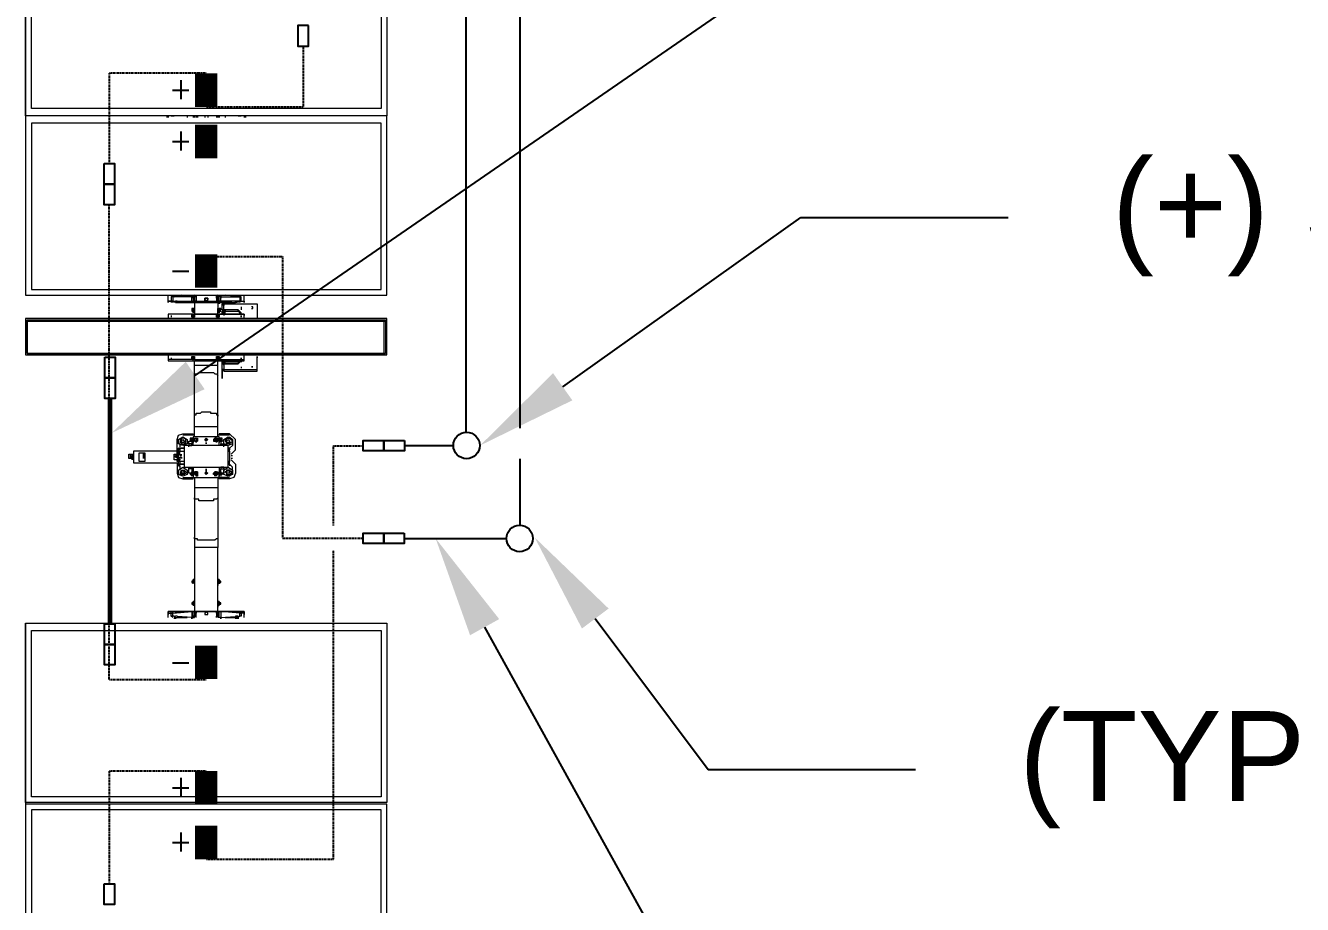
# Model space of a CAD drawing. Header units: feet. Extents: x -13743 to 68376, y -48 to 67763.
# Drawn here: x 8228 to 8511.8, y 64473.3 to 64668.5 of the extents above; entities that cross this region are included whole.
import ezdxf
from ezdxf import colors
from ezdxf.entities.mleader import LeaderData, LeaderLine
from ezdxf.lldxf.tags import DXFTag
from ezdxf.math import Vec2, Vec3

# ---------------------------------------------------------------- set-up
doc = ezdxf.new("R2010")
doc.units = ezdxf.units.FT
doc.header["$MEASUREMENT"] = 0
doc.linetypes.add('HIDDEN', pattern=[0.375, 0.25, -0.125])
for name, color, linetype in [('E-DC HARNESS-NEG', 170, 'DC HARNESS CABLE'), ('E-DC HARNESS-POS', 10, 'DC HARNESS CABLE'), ('E-HARN-COMP', 8, 'Continuous'), ('E-TRNK-CABL-NEG', 6, 'HIDDEN'), ('E-TRUNK-CABLE-POS', 6, 'HIDDEN'), ('G-ANNO-TEXT', 1, 'Continuous'), ('Polarity-Text', 7, 'Continuous')]:
    doc.layers.add(name, color=color, linetype=linetype)
doc.styles.add('NEI-A', font='arial.ttf')
doc.styles.get("Standard").update_dxf_attribs({"font": 'arial.ttf'})
tags = doc.linetypes.add('DC HARNESS CABLE', pattern='A,0.5,-0.2,["DH",Standard,S=0.1,R=0,X=-0.1,Y=-0.05],-0.2', length=0.9).pattern_tags.tags
tags[6] = DXFTag(74, 10)

# ---------------------------------------------------------------- blocks, each defined once
blk = doc.blocks.new('A$Ccdbb2b2c')
at = {"lineweight": 5}
for points in [[(8.128, 0.4133), (9.5696, 0.4133)], [(9.5979, 0.4116), (9.6363, 0.4116), (9.6363, 0.0017), (9.6363, 0.4116), (9.5996, 0.4116)], [(9.9446, 0.4133), (11.1829, 0.4133)], [(9.7563, 0.29), (9.7546, 0.29), (9.7563, 0.29), (9.7563, 0.2917), (9.7563, 0.2933), (9.7563, 0.295), (9.7513, 0.295), (9.7513, 0.2933), (9.7513, 0.29)], [(9.7563, 0.2933), (9.7513, 0.2933)], [(9.7513, 0.24), (9.7513, 0.2383), (9.7513, 0.24), (9.7479, 0.24), (9.7479, 0.2383), (9.7479, 0.29), (9.7613, 0.29), (9.7613, 0.2383), (9.7596, 0.2383), (9.7596, 0.24), (9.7579, 0.24), (9.7579, 0.2383), (9.7513, 0.2383), (9.7513, 0.2367), (9.7529, 0.2367), (9.7529, 0.235), (9.7513, 0.235)], [(9.7529, 0.2783), (9.7513, 0.2783), (9.7529, 0.2783), (9.7513, 0.2783), (9.7513, 0.2767), (9.7529, 0.2767), (9.7529, 0.2783), (9.7513, 0.2783), (9.7529, 0.2767), (9.7513, 0.2767), (9.7529, 0.2767), (9.7513, 0.2767), (9.7496, 0.2767), (9.7513, 0.2767), (9.7529, 0.2767), (9.7513, 0.2767), (9.7529, 0.2767), (9.7546, 0.2767), (9.7546, 0.2783), (9.7546, 0.2767), (9.7546, 0.2783), (9.7529, 0.2783), (9.7546, 0.2783), (9.7563, 0.2783), (9.7546, 0.2783), (9.7529, 0.2783), (9.7546, 0.2783)], [(9.7513, 0.2783), (9.7513, 0.2767), (9.7513, 0.2783), (9.7496, 0.2783), (9.7513, 0.2783), (9.7496, 0.2767)], [(9.7513, 0.2917), (9.7529, 0.2917), (9.7529, 0.29), (9.7546, 0.29), (9.7529, 0.29)], [(9.7563, 0.2783), (9.7546, 0.2783), (9.7529, 0.2783), (9.7513, 0.2783), (9.7529, 0.2783), (9.7529, 0.2767), (9.7513, 0.2767), (9.7529, 0.2767)], [(9.7513, 0.2783), (9.7513, 0.2767), (9.7513, 0.2783)], [(9.7529, 0.2917), (9.7546, 0.2917)], [(9.7546, 0.2917), (9.7546, 0.29), (9.7546, 0.2917)], [(9.7579, 0.29), (9.7563, 0.29), (9.7579, 0.29), (9.7563, 0.29), (9.7563, 0.2917), (9.7579, 0.2917)], [(9.3646, 0.2517), (9.3663, 0.2517)], [(9.3646, 0.25), (9.3663, 0.25)], [(9.5779, 0.2233), (9.5779, 0.2217), (9.5779, 0.22), (9.5779, 0.2233), (9.5763, 0.2233), (9.5713, 0.2233), (9.5713, 0.245), (9.5713, 0.2467), (9.5763, 0.2467), (9.5763, 0.25), (9.5696, 0.25)], [(9.5913, 0.1667), (9.5896, 0.1667), (9.5863, 0.17), (9.5863, 0.1867), (9.5796, 0.1867), (9.5796, 0.1483), (9.5946, 0.1483), (9.5963, 0.1483), (9.5963, 0.1633), (9.5913, 0.1633), (9.5913, 0.25), (9.5963, 0.25)], [(9.5913, 0.2217), (9.5913, 0.25), (9.5929, 0.25)], [(9.6379, 0.25), (9.6429, 0.25), (9.6446, 0.25), (9.6446, 0.1633), (9.6429, 0.1633), (9.6379, 0.1633), (9.6379, 0.1483)], [(9.6446, 0.2217), (9.6429, 0.2217), (9.6413, 0.2217), (9.6429, 0.2217), (9.6413, 0.2217), (9.6413, 0.2233), (9.6429, 0.2217), (9.6413, 0.2217), (9.6396, 0.2217), (9.6396, 0.22), (9.6413, 0.22), (9.6429, 0.22), (9.6429, 0.2217), (9.6413, 0.2217), (9.6429, 0.2217), (9.6413, 0.2217), (9.6429, 0.2217), (9.6429, 0.25)], [(9.9313, 0.25), (9.9313, 0.2417), (9.9313, 0.25)], [(9.9379, 0.25), (9.9329, 0.25), (9.9329, 0.2467), (9.9313, 0.2467)], [(9.3646, 0.235), (9.3646, 0.2467), (9.3646, 0.2433)], [(9.5713, 0.2467), (9.5696, 0.245)], [(9.5696, 0.235), (9.5713, 0.24), (9.5713, 0.2417), (9.5713, 0.2433), (9.5713, 0.245), (9.5763, 0.245), (9.5763, 0.2233), (9.5763, 0.2217), (9.5779, 0.2217), (9.5763, 0.2217), (9.5763, 0.22), (9.5779, 0.22), (9.5846, 0.22), (9.5846, 0.2217), (9.5863, 0.2217)], [(9.5696, 0.2433), (9.5713, 0.2433), (9.5696, 0.2283)], [(9.5779, 0.245), (9.5763, 0.245), (9.5763, 0.2467), (9.5779, 0.2467)], [(9.5779, 0.2417), (9.5779, 0.24), (9.5763, 0.24), (9.5763, 0.2417)], [(9.5779, 0.24), (9.5779, 0.2233), (9.5763, 0.24)], [(9.5929, 0.2467), (9.5946, 0.2467)], [(9.6413, 0.2467), (9.6429, 0.2467)], [(9.7513, 0.2383), (9.7479, 0.2383), (9.7479, 0.24), (9.7463, 0.24), (9.7346, 0.24), (9.7296, 0.2383), (9.7279, 0.2333), (9.7279, 0.2233), (9.7296, 0.2233)], [(9.7346, 0.2367), (9.7313, 0.2333)], [(9.7379, 0.2367), (9.7413, 0.2367), (9.7429, 0.2367)], [(9.7463, 0.2367), (9.7446, 0.2367), (9.7446, 0.2317), (9.7446, 0.2367), (9.7446, 0.2383), (9.7446, 0.2367), (9.7479, 0.2367), (9.7479, 0.2317)], [(9.7479, 0.2383), (9.7446, 0.2383), (9.7463, 0.2383)], [(9.7513, 0.2367), (9.7479, 0.2367), (9.7479, 0.2383), (9.7496, 0.2383)], [(9.7563, 0.2367), (9.7546, 0.2367), (9.7563, 0.2367), (9.7579, 0.2367), (9.7579, 0.24)], [(9.7546, 0.2367), (9.7546, 0.235), (9.7563, 0.235)], [(9.7579, 0.2383), (9.7596, 0.2383), (9.7596, 0.24)], [(9.7596, 0.2317), (9.7596, 0.2367), (9.7629, 0.2367), (9.7629, 0.2383), (9.7596, 0.2383), (9.7596, 0.2367), (9.7579, 0.2367)], [(9.7613, 0.24), (9.7629, 0.24), (9.7729, 0.24), (9.7779, 0.2383), (9.7796, 0.2333), (9.7796, 0.2233), (9.7796, 0.2217), (9.7779, 0.2217)], [(9.7629, 0.2383), (9.7646, 0.2383), (9.7646, 0.2367), (9.7629, 0.2367), (9.7629, 0.2317), (9.7629, 0.2367)], [(9.7646, 0.2367), (9.7663, 0.2367), (9.7696, 0.2367)], [(9.7763, 0.2333), (9.7729, 0.2367)], [(9.9313, 0.22), (9.9313, 0.2217), (9.9313, 0.2233), (9.9313, 0.2217), (9.9313, 0.2233), (9.9379, 0.2233), (9.9363, 0.245), (9.9363, 0.2467), (9.9329, 0.2467), (9.9329, 0.245), (9.9313, 0.245)], [(9.9363, 0.2433), (9.9363, 0.245), (9.9329, 0.245), (9.9313, 0.2233), (9.9379, 0.2233), (9.9396, 0.2233), (9.9379, 0.2233), (9.9379, 0.22), (9.9363, 0.22), (9.9363, 0.2217)], [(9.9329, 0.24), (9.9313, 0.24), (9.9313, 0.2417), (9.9329, 0.2417)], [(9.9313, 0.2417), (9.9313, 0.24)], [(9.9313, 0.2233), (9.9313, 0.24), (9.9313, 0.2233)], [(9.9379, 0.245), (9.9363, 0.2467)], [(9.9363, 0.24), (9.9363, 0.2417)], [(9.9379, 0.2417), (9.9396, 0.2417), (9.9379, 0.2417), (9.9379, 0.2433), (9.9396, 0.2433)], [(9.9379, 0.2433), (9.9379, 0.2283)], [(9.9379, 0.235), (9.9379, 0.24)], [(9.3646, 0.2283), (9.3663, 0.2283)], [(9.3646, 0.2217), (9.3663, 0.2217)], [(9.3646, 0.22), (9.3663, 0.22)], [(9.5763, 0.2233), (9.5713, 0.2233), (9.5729, 0.2233), (9.5713, 0.2233), (9.5696, 0.2233)], [(9.5713, 0.2217), (9.5713, 0.22), (9.5696, 0.22), (9.5713, 0.2233)], [(9.5696, 0.2183), (9.5713, 0.2183), (9.5713, 0.22), (9.5763, 0.22), (9.5779, 0.22)], [(9.5729, 0.2217), (9.5713, 0.2217), (9.5763, 0.2217), (9.5763, 0.22)], [(9.5779, 0.22), (9.5779, 0.1933), (9.5779, 0.22)], [(9.5846, 0.2217), (9.5879, 0.2217)], [(9.5846, 0.22), (9.5879, 0.22), (9.5846, 0.22)], [(9.5879, 0.22), (9.5846, 0.22)], [(9.5896, 0.2217), (9.5879, 0.2217), (9.5879, 0.22), (9.5913, 0.22), (9.5913, 0.2217), (9.5929, 0.2217), (9.5946, 0.2217), (9.5929, 0.2217), (9.5946, 0.2217), (9.5929, 0.2217), (9.5946, 0.2217), (9.5946, 0.22), (9.5929, 0.22), (9.5913, 0.22), (9.5913, 0.1933), (9.5913, 0.1917), (9.5929, 0.1917)], [(9.6429, 0.22), (9.6429, 0.1933)], [(9.7313, 0.22), (9.7079, 0.22), (9.6613, 0.22), (9.6496, 0.22), (9.6446, 0.22)], [(9.6496, 0.22), (9.6496, 0.1933)], [(9.6613, 0.22), (9.6596, 0.22), (9.6596, 0.2167), (9.6579, 0.215), (9.6579, 0.2133), (9.6579, 0.2117), (9.6579, 0.21), (9.6579, 0.2083), (9.6579, 0.2067), (9.6579, 0.205), (9.6579, 0.2033), (9.6579, 0.2017), (9.6579, 0.2), (9.6579, 0.1983), (9.6596, 0.1967), (9.6596, 0.195), (9.6613, 0.1933)], [(9.7079, 0.22), (9.7063, 0.22), (9.7063, 0.2183), (9.7046, 0.2183), (9.7046, 0.2167), (9.7046, 0.215), (9.7046, 0.2133), (9.7029, 0.2117), (9.7029, 0.21), (9.7029, 0.2083), (9.7029, 0.2067), (9.7029, 0.205), (9.7029, 0.2033), (9.7029, 0.2017), (9.7046, 0.2017), (9.7046, 0.2), (9.7046, 0.1983), (9.7046, 0.1967), (9.7046, 0.195), (9.7063, 0.195), (9.7063, 0.1933), (9.7079, 0.1933)], [(9.7196, 0.22), (9.7196, 0.1933)], [(9.7279, 0.2233), (9.7279, 0.2217), (9.7296, 0.2217)], [(9.7296, 0.22), (9.7296, 0.2333)], [(9.7346, 0.19), (9.7329, 0.19), (9.7329, 0.1917), (9.7313, 0.1917), (9.7313, 0.2217), (9.7329, 0.2217), (9.7329, 0.2233), (9.7346, 0.2233)], [(9.7363, 0.2233), (9.7329, 0.2233)], [(9.7329, 0.22), (9.7329, 0.2183), (9.7346, 0.2183), (9.7329, 0.2183), (9.7329, 0.2167), (9.7346, 0.2167), (9.7363, 0.2167), (9.7363, 0.2183), (9.7363, 0.2167), (9.7346, 0.2167)], [(9.7363, 0.22), (9.7363, 0.2183), (9.7379, 0.2183), (9.7363, 0.2183), (9.7346, 0.2183), (9.7363, 0.2183), (9.7346, 0.2183), (9.7363, 0.2183), (9.7346, 0.2183)], [(9.7396, 0.2267), (9.7363, 0.2267), (9.7363, 0.2233), (9.7396, 0.2233)], [(9.7413, 0.2217), (9.7363, 0.2217), (9.7363, 0.2233), (9.7379, 0.2233)], [(9.7429, 0.2267), (9.7413, 0.2267), (9.7413, 0.2233), (9.7396, 0.2233), (9.7396, 0.2267), (9.7413, 0.2267)], [(9.7679, 0.2233), (9.7729, 0.2233), (9.7729, 0.2267), (9.7679, 0.2267), (9.7663, 0.2267)], [(9.7663, 0.2217), (9.7713, 0.2217), (9.7713, 0.2233), (9.7729, 0.2233), (9.7729, 0.225), (9.7746, 0.225), (9.7746, 0.2233), (9.7713, 0.2233), (9.7746, 0.2233)], [(9.7713, 0.2217), (9.7746, 0.2217)], [(9.7763, 0.2217), (9.7713, 0.2217)], [(9.7763, 0.2167), (9.7746, 0.2167), (9.7763, 0.2167), (9.7763, 0.2183), (9.7746, 0.2183), (9.7729, 0.2183), (9.7713, 0.2183), (9.7729, 0.2183), (9.7729, 0.22)], [(9.7746, 0.22), (9.7746, 0.2183), (9.7763, 0.2183), (9.7746, 0.2183), (9.7763, 0.2183), (9.7746, 0.2183), (9.7729, 0.2183), (9.7713, 0.2183), (9.7713, 0.22), (9.7746, 0.22), (9.7746, 0.2183), (9.7713, 0.2183), (9.7713, 0.2167), (9.7729, 0.2167), (9.7746, 0.2167), (9.7713, 0.2167), (9.7713, 0.2183)], [(9.7763, 0.2233), (9.7746, 0.2233), (9.7746, 0.2217), (9.7779, 0.2217), (9.7779, 0.1917)], [(9.7779, 0.2333), (9.7779, 0.22), (9.7896, 0.22), (9.8013, 0.22), (9.8463, 0.22), (9.8579, 0.22)], [(9.7796, 0.2233), (9.7779, 0.2233)], [(9.7896, 0.1933), (9.7896, 0.22)], [(9.8013, 0.1933), (9.8029, 0.195), (9.8029, 0.1983), (9.8046, 0.1983), (9.8046, 0.2), (9.8046, 0.2017), (9.8046, 0.2033), (9.8046, 0.205), (9.8046, 0.2067), (9.8046, 0.2083), (9.8046, 0.21), (9.8046, 0.2117), (9.8046, 0.2133), (9.8046, 0.215), (9.8029, 0.215), (9.8029, 0.2167), (9.8029, 0.2183), (9.8029, 0.22), (9.8013, 0.22)], [(9.8463, 0.1933), (9.8479, 0.1933), (9.8479, 0.195), (9.8496, 0.1967), (9.8496, 0.1983), (9.8496, 0.2), (9.8496, 0.2017), (9.8496, 0.2033), (9.8496, 0.205), (9.8496, 0.2067), (9.8496, 0.2083), (9.8496, 0.21), (9.8496, 0.2117), (9.8496, 0.2133), (9.8496, 0.215), (9.8496, 0.2167), (9.8479, 0.2167), (9.8479, 0.2183), (9.8479, 0.22), (9.8463, 0.22)], [(9.8979, 0.1917), (9.8979, 0.19), (9.8963, 0.19), (9.8963, 0.1917), (9.8946, 0.1917), (9.8979, 0.1917), (9.8946, 0.1917), (9.8946, 0.1933), (9.8579, 0.1933), (9.8579, 0.22), (9.8946, 0.22), (9.8946, 0.2217), (9.8963, 0.2217), (9.8963, 0.2233), (9.8979, 0.2233), (9.8979, 0.2217), (9.8946, 0.2217), (9.8979, 0.2217)], [(9.8979, 0.22), (9.8946, 0.22), (9.8996, 0.22), (9.9196, 0.22), (9.9196, 0.2217), (9.9213, 0.2217), (9.9213, 0.2233), (9.9229, 0.2233), (9.9229, 0.2217), (9.9196, 0.2217), (9.9229, 0.2217)], [(9.8946, 0.22), (9.8996, 0.22)], [(9.8996, 0.2217), (9.8979, 0.2217), (9.8979, 0.22), (9.8996, 0.22), (9.9013, 0.22)], [(9.9196, 0.22), (9.9246, 0.22), (9.9196, 0.22), (9.9229, 0.22), (9.9246, 0.22), (9.9263, 0.22)], [(9.9229, 0.22), (9.9229, 0.2217), (9.9246, 0.2217)], [(9.9246, 0.22), (9.9363, 0.22), (9.9363, 0.2183), (9.9313, 0.2183), (9.9313, 0.22), (9.9313, 0.2183), (9.9329, 0.2183), (9.9313, 0.2183), (9.9313, 0.195), (9.9363, 0.195), (9.9379, 0.195), (9.9363, 0.195), (9.9379, 0.195)], [(9.9313, 0.2217), (9.9313, 0.22), (9.9313, 0.2217)], [(9.9379, 0.2217), (9.9363, 0.2217), (9.9329, 0.2217), (9.9313, 0.2217), (9.9313, 0.22), (9.9329, 0.22)], [(9.9313, 0.1933), (9.9313, 0.22), (9.9313, 0.1933)], [(9.3646, 0.2183), (9.3663, 0.2183)], [(9.3646, 0.2167), (9.3663, 0.2167)], [(9.3646, 0.2083), (9.3663, 0.2083)], [(9.3646, 0.205), (9.3663, 0.205)], [(9.5713, 0.2183), (9.5763, 0.2183), (9.5763, 0.195), (9.5763, 0.1917), (9.5779, 0.1917), (9.5796, 0.1917)], [(9.7346, 0.2167), (9.7346, 0.2167)], [(9.7346, 0.2067), (9.7363, 0.2067)], [(9.7379, 0.2067), (9.7396, 0.2067), (9.7379, 0.2067)], [(9.7679, 0.2067), (9.7713, 0.2067), (9.7679, 0.2067)], [(9.7729, 0.2167), (9.7729, 0.2167)], [(9.7729, 0.2067), (9.7746, 0.2067)], [(9.9379, 0.2183), (9.9363, 0.2183)], [(9.3646, 0.195), (9.3663, 0.195)], [(9.3646, 0.1933), (9.3663, 0.1933)], [(9.3646, 0.1917), (9.3663, 0.1917)], [(9.5763, 0.195), (9.5763, 0.1917), (9.5713, 0.1917), (9.5713, 0.195), (9.5696, 0.195), (9.5713, 0.195)], [(9.5696, 0.19), (9.5713, 0.19), (9.5696, 0.1933)], [(9.5763, 0.1667), (9.5713, 0.1667), (9.5713, 0.1683), (9.5763, 0.1683), (9.5763, 0.19), (9.5713, 0.19), (9.5713, 0.1683), (9.5696, 0.17), (9.5713, 0.17), (9.5696, 0.185)], [(9.5729, 0.195), (9.5713, 0.195), (9.5763, 0.195), (9.5779, 0.195), (9.5763, 0.195), (9.5779, 0.195)], [(9.5713, 0.1933), (9.5763, 0.1933), (9.5779, 0.1933), (9.5846, 0.1933), (9.5846, 0.1917), (9.5863, 0.1917)], [(9.5763, 0.19), (9.5713, 0.19), (9.5729, 0.19), (9.5713, 0.19)], [(9.5779, 0.19), (9.5763, 0.19), (9.5763, 0.1917), (9.5779, 0.1917)], [(9.5763, 0.1917), (9.5763, 0.1917)], [(9.5763, 0.1733), (9.5779, 0.19), (9.5779, 0.1733)], [(9.5879, 0.1933), (9.5846, 0.1933), (9.5879, 0.1933)], [(9.5879, 0.1933), (9.5846, 0.1933)], [(9.5879, 0.1917), (9.5846, 0.1917)], [(9.5946, 0.1917), (9.5946, 0.1933), (9.5929, 0.1933), (9.5946, 0.1933), (9.5929, 0.1933), (9.5946, 0.1933), (9.5929, 0.1933), (9.5946, 0.1933), (9.5929, 0.1933), (9.5913, 0.1933), (9.5879, 0.1933), (9.5879, 0.1917), (9.5896, 0.1917)], [(9.5913, 0.1917), (9.5913, 0.1633), (9.5929, 0.1633)], [(9.5929, 0.1917), (9.5946, 0.1917), (9.5929, 0.1917)], [(9.6396, 0.1933), (9.6413, 0.1933)], [(9.6396, 0.1933), (9.6396, 0.1917)], [(9.6413, 0.1917), (9.6396, 0.1917)], [(9.6413, 0.1933), (9.6429, 0.1933)], [(9.6413, 0.1933), (9.6429, 0.1933)], [(9.6413, 0.1933), (9.6429, 0.1933), (9.6413, 0.1933)], [(9.6413, 0.1933), (9.6429, 0.1933)], [(9.6429, 0.1917), (9.6413, 0.1917)], [(9.6429, 0.1917), (9.6429, 0.1933)], [(9.6429, 0.1917), (9.6429, 0.1633)], [(9.7313, 0.1933), (9.7196, 0.1933), (9.7079, 0.1933), (9.6613, 0.1933), (9.6496, 0.1933), (9.6446, 0.1933)], [(9.7513, 0.1783), (9.7463, 0.1733), (9.7346, 0.1733), (9.7279, 0.18), (9.7279, 0.19), (9.7279, 0.1917), (9.7296, 0.1917)], [(9.7279, 0.19), (9.7296, 0.19)], [(9.7296, 0.18), (9.7296, 0.1933)], [(9.7329, 0.195), (9.7329, 0.1967), (9.7346, 0.1983), (9.7363, 0.1983), (9.7363, 0.195), (9.7363, 0.1933), (9.7346, 0.1933), (9.7363, 0.1933), (9.7363, 0.195), (9.7379, 0.195)], [(9.7363, 0.195), (9.7363, 0.1967), (9.7329, 0.1967), (9.7329, 0.195)], [(9.7363, 0.1967), (9.7329, 0.1967)], [(9.7363, 0.195), (9.7346, 0.1967), (9.7346, 0.195), (9.7329, 0.195)], [(9.7363, 0.195), (9.7329, 0.195)], [(9.7329, 0.195), (9.7329, 0.1933), (9.7346, 0.1933)], [(9.7363, 0.1917), (9.7329, 0.1917), (9.7363, 0.1917)], [(9.7363, 0.19), (9.7329, 0.19)], [(9.7413, 0.1917), (9.7363, 0.1917), (9.7363, 0.19), (9.7379, 0.19)], [(9.7396, 0.1867), (9.7363, 0.1867), (9.7363, 0.19), (9.7396, 0.19)], [(9.7429, 0.1867), (9.7413, 0.1867), (9.7413, 0.19), (9.7396, 0.19), (9.7396, 0.1867), (9.7413, 0.1867)], [(9.7579, 0.1783), (9.7629, 0.1733), (9.7729, 0.1733), (9.7779, 0.175), (9.7796, 0.18), (9.7796, 0.19), (9.7779, 0.19)], [(9.7663, 0.1917), (9.7713, 0.1917), (9.7713, 0.19), (9.7729, 0.19), (9.7729, 0.1883), (9.7746, 0.1883), (9.7746, 0.19), (9.7713, 0.19), (9.7746, 0.19)], [(9.7663, 0.1867), (9.7679, 0.1867), (9.7729, 0.1867), (9.7729, 0.19), (9.7679, 0.19)], [(9.7746, 0.1967), (9.7746, 0.1983), (9.7729, 0.1983), (9.7713, 0.1967)], [(9.7746, 0.195), (9.7763, 0.1967), (9.7746, 0.1967), (9.7746, 0.1983), (9.7729, 0.1983), (9.7713, 0.1967), (9.7713, 0.195)], [(9.7713, 0.195), (9.7713, 0.1933), (9.7746, 0.1933)], [(9.7746, 0.1917), (9.7713, 0.1917), (9.7746, 0.1917)], [(9.7729, 0.1917), (9.7713, 0.1917)], [(9.7763, 0.1917), (9.7713, 0.1917)], [(9.7746, 0.1917), (9.7729, 0.1917)], [(9.7796, 0.19), (9.7796, 0.1917), (9.7779, 0.1917), (9.7746, 0.1917), (9.7746, 0.19), (9.7763, 0.19)], [(9.7779, 0.18), (9.7779, 0.1933), (9.8013, 0.1933), (9.8463, 0.1933), (9.8579, 0.1933)], [(9.9229, 0.1917), (9.9196, 0.1917), (9.9229, 0.1917), (9.9229, 0.19), (9.9213, 0.19), (9.9213, 0.1917), (9.9196, 0.1917), (9.9196, 0.1933), (9.8996, 0.1933), (9.8946, 0.1933), (9.8979, 0.1933), (9.8996, 0.1933), (9.9013, 0.1933)], [(9.8996, 0.1933), (9.8946, 0.1933)], [(9.8979, 0.1933), (9.8979, 0.1917), (9.8996, 0.1917)], [(9.9363, 0.1933), (9.9246, 0.1933), (9.9196, 0.1933), (9.9229, 0.1933)], [(9.9246, 0.1933), (9.9196, 0.1933)], [(9.9246, 0.1917), (9.9229, 0.1917), (9.9229, 0.1933), (9.9246, 0.1933), (9.9263, 0.1933)], [(9.9363, 0.195), (9.9363, 0.1917), (9.9329, 0.1917), (9.9313, 0.1917), (9.9313, 0.195), (9.9329, 0.195), (9.9313, 0.195), (9.9313, 0.1917), (9.9313, 0.19), (9.9313, 0.1917), (9.9313, 0.1933), (9.9313, 0.19), (9.9379, 0.19), (9.9396, 0.19), (9.9379, 0.19), (9.9379, 0.1933)], [(9.9313, 0.1933), (9.9329, 0.1933)], [(9.9313, 0.19), (9.9313, 0.1733), (9.9313, 0.19)], [(9.9379, 0.1633), (9.9329, 0.1633), (9.9329, 0.1667), (9.9363, 0.1667), (9.9363, 0.1683), (9.9329, 0.1683), (9.9313, 0.19), (9.9379, 0.19), (9.9363, 0.1683), (9.9379, 0.17), (9.9379, 0.1717), (9.9396, 0.1717)], [(9.3646, 0.185), (9.3663, 0.185)], [(9.3646, 0.17), (9.3646, 0.1667), (9.3646, 0.1783)], [(9.5696, 0.1783), (9.5713, 0.1733)], [(9.5863, 0.185), (9.5879, 0.185), (9.5879, 0.1867), (9.5863, 0.1867), (9.5863, 0.1883), (9.5796, 0.1883), (9.5796, 0.1867), (9.5813, 0.1867), (9.5796, 0.1867), (9.5796, 0.1483)], [(9.5796, 0.1883), (9.5813, 0.1883)], [(9.5913, 0.185), (9.5879, 0.185), (9.5879, 0.17), (9.5863, 0.17), (9.5863, 0.185), (9.5879, 0.1867), (9.5896, 0.1867), (9.5879, 0.1867), (9.5896, 0.1867), (9.5879, 0.1867), (9.5879, 0.1883), (9.5913, 0.1883), (9.5896, 0.1883), (9.5913, 0.1883), (9.5896, 0.1883), (9.5879, 0.1883), (9.5896, 0.1883), (9.5879, 0.1883), (9.5896, 0.1883), (9.5879, 0.1883)], [(9.5863, 0.1867), (9.5879, 0.1867)], [(9.5879, 0.1867), (9.5879, 0.1867)], [(9.5879, 0.1867), (9.5896, 0.1867)], [(9.5913, 0.1867), (9.5879, 0.1867), (9.5896, 0.1867)], [(9.5896, 0.1867), (9.5913, 0.1867)], [(9.5896, 0.1867), (9.5896, 0.1867)], [(9.5896, 0.1867), (9.5913, 0.1867)], [(9.5896, 0.1867), (9.5913, 0.1867), (9.5929, 0.1867)], [(9.5896, 0.1867), (9.5913, 0.1867)], [(9.5896, 0.1867), (9.5913, 0.1867)], [(9.5913, 0.1867), (9.5929, 0.1867)], [(9.5913, 0.1867), (9.5929, 0.1867)], [(9.6563, 0.1867), (9.6546, 0.1867), (9.6546, 0.1883), (9.6479, 0.1883), (9.6479, 0.1867), (9.6546, 0.1867), (9.6546, 0.1483), (9.6396, 0.1483), (9.6413, 0.1483)], [(9.6479, 0.185), (9.6463, 0.185), (9.6463, 0.1867), (9.6479, 0.1867), (9.6463, 0.1867), (9.6446, 0.1867), (9.6463, 0.1867), (9.6446, 0.1867), (9.6463, 0.1867), (9.6446, 0.1867), (9.6463, 0.1867), (9.6479, 0.1867), (9.6496, 0.1867), (9.6479, 0.1867), (9.6463, 0.1867), (9.6446, 0.1867), (9.6463, 0.1867), (9.6446, 0.1867), (9.6463, 0.1867), (9.6446, 0.1867), (9.6463, 0.1867), (9.6479, 0.1867), (9.6463, 0.1867), (9.6479, 0.1867), (9.6463, 0.1867), (9.6479, 0.1867), (9.6463, 0.1867), (9.6463, 0.1883), (9.6446, 0.1883), (9.6463, 0.1883), (9.6446, 0.1883), (9.6463, 0.1883), (9.6479, 0.1883), (9.6463, 0.1883), (9.6479, 0.1883), (9.6463, 0.1883), (9.6479, 0.1883)], [(9.6446, 0.1883), (9.6463, 0.1883), (9.6446, 0.1883)], [(9.6446, 0.1867), (9.6446, 0.1867)], [(9.6446, 0.1683), (9.6463, 0.1683), (9.6446, 0.1683), (9.6463, 0.17), (9.6463, 0.185), (9.6446, 0.185)], [(9.6463, 0.1867), (9.6463, 0.1867)], [(9.6479, 0.1867), (9.6479, 0.17), (9.6479, 0.1867)], [(9.6546, 0.1883), (9.6563, 0.1883)], [(9.6563, 0.1883), (9.6546, 0.1883), (9.6563, 0.1883)], [(9.6546, 0.1867), (9.6563, 0.1867), (9.6563, 0.1483), (9.6546, 0.1483)], [(9.6563, 0.1883), (9.6629, 0.1883), (9.6563, 0.1883)], [(9.6629, 0.1883), (9.6646, 0.1883)], [(9.6646, 0.1883), (9.6629, 0.1883), (9.6646, 0.1883)], [(9.7313, 0.18), (9.7346, 0.1767), (9.7363, 0.1767)], [(9.7379, 0.1767), (9.7413, 0.1767), (9.7446, 0.18), (9.7463, 0.18)], [(9.7479, 0.18), (9.7446, 0.18), (9.7446, 0.1817), (9.7446, 0.18)], [(9.7479, 0.1817), (9.7479, 0.18), (9.7596, 0.18), (9.7596, 0.1817)], [(9.7529, 0.1783), (9.7529, 0.1767)], [(9.7563, 0.1767), (9.7563, 0.1783)], [(9.7629, 0.18), (9.7629, 0.1817), (9.7629, 0.18), (9.7596, 0.18)], [(9.7713, 0.1767), (9.7663, 0.1767), (9.7629, 0.18), (9.7646, 0.18)], [(9.7763, 0.18), (9.7729, 0.1767), (9.7746, 0.1767)], [(9.9379, 0.185), (9.9379, 0.17), (9.9396, 0.17)], [(9.9379, 0.1783), (9.9379, 0.1733), (9.9396, 0.1733)], [(9.3646, 0.1667), (9.3646, 0.1667)], [(9.3646, 0.1633), (9.3663, 0.1633)], [(9.3646, 0.1617), (9.3663, 0.1617)], [(9.5696, 0.1733), (9.5713, 0.1733), (9.5713, 0.1717), (9.5713, 0.17), (9.5713, 0.1717), (9.5696, 0.1717)], [(9.5779, 0.1683), (9.5763, 0.1683), (9.5763, 0.1667), (9.5763, 0.1633), (9.5696, 0.1633)], [(9.5779, 0.1717), (9.5763, 0.1717), (9.5763, 0.1633), (9.5779, 0.1717), (9.5779, 0.1733), (9.5763, 0.1733), (9.5763, 0.1717)], [(9.5829, 0.1667), (9.5846, 0.1667), (9.5863, 0.1667)], [(9.5896, 0.1683), (9.5913, 0.1683), (9.5896, 0.1683), (9.5879, 0.17), (9.5896, 0.1683), (9.5896, 0.1667)], [(9.5896, 0.1683), (9.5896, 0.1683)], [(9.6446, 0.1683), (9.6446, 0.1683)], [(9.6446, 0.1667), (9.6463, 0.1667)], [(9.6513, 0.1667), (9.6529, 0.1667)], [(9.9313, 0.1633), (9.9313, 0.1717), (9.9313, 0.1633)], [(9.9313, 0.1683), (9.9329, 0.1683), (9.9329, 0.1667), (9.9313, 0.1667)], [(9.9363, 0.17), (9.9363, 0.1717), (9.9363, 0.1733)], [(9.5846, 0.155), (9.5846, 0.1533), (9.5829, 0.1533), (9.5829, 0.155)], [(9.6513, 0.155), (9.6513, 0.1533), (9.6513, 0.155)], [(9.5979, 0.0017), (9.6363, 0.0017)], [(9.6363, 0.0033), (9.5996, 0.0033)]]:
    blk.add_lwpolyline(points, dxfattribs=at)
for points in [[(9.3646, 0.4133), (9.1596, 0.4133), (9.1596, 0), (9.3646, 0)], [(9.3646, 0), (9.3646, 0.4133), (9.5696, 0.4133), (9.5696, 0)], [(9.6379, 0.4133), (9.6379, 0), (9.5963, 0), (9.5963, 0.4133)], [(9.5979, 0.4116), (9.5979, 0.0017), (9.5996, 0.0033), (9.5996, 0.4116)], [(10.1496, 0), (10.1496, 0.4133), (9.9446, 0.4133), (9.9446, 0)], [(10.1513, 0.4133), (10.3562, 0.4133), (10.3562, 0), (10.1513, 0)], [(9.1663, 0.0067), (9.3563, 0.0067), (9.3563, 0.4067), (9.1663, 0.4067)], [(9.373, 0.0067), (9.373, 0.4067), (9.5629, 0.4067), (9.5629, 0.0067)], [(10.1429, 0.0067), (10.1429, 0.4067), (9.9529, 0.4067), (9.9529, 0.0067)], [(10.3496, 0.0067), (10.1579, 0.0067), (10.1579, 0.4067), (10.3496, 0.4067)], [(9.7596, 0.2833), (9.7496, 0.2833), (9.7496, 0.2767), (9.7596, 0.2767)], [(9.7496, 0.2783), (9.7496, 0.2767), (9.7513, 0.2783), (9.7513, 0.2767), (9.7513, 0.2783)], [(9.7513, 0.2767), (9.7513, 0.2783)], [(9.7546, 0.2917), (9.7529, 0.2917), (9.7529, 0.29), (9.7546, 0.29), (9.7529, 0.29), (9.7529, 0.2917)], [(9.7546, 0.2917), (9.7529, 0.2917), (9.7529, 0.29), (9.7546, 0.29), (9.7529, 0.29), (9.7546, 0.29), (9.7563, 0.29), (9.7563, 0.2917)], [(9.7563, 0.2917), (9.7529, 0.2917), (9.7546, 0.2917)], [(9.5763, 0.2417), (9.5779, 0.2417), (9.5763, 0.25)], [(9.5779, 0.25), (9.5763, 0.25)], [(9.5779, 0.25), (9.5763, 0.25)], [(9.9329, 0.25), (9.9313, 0.25), (9.9329, 0.25), (9.9346, 0.25)], [(9.5713, 0.2417), (9.5696, 0.2417)], [(9.7396, 0.2383), (9.7346, 0.2383), (9.7313, 0.2333), (9.7346, 0.2283), (9.7396, 0.2283), (9.7413, 0.2333)], [(9.7379, 0.235), (9.7396, 0.235), (9.7396, 0.2333), (9.7396, 0.2317), (9.7379, 0.23), (9.7346, 0.23), (9.7329, 0.2317), (9.7329, 0.2333), (9.7329, 0.235), (9.7346, 0.235), (9.7363, 0.2367), (9.7379, 0.235), (9.7363, 0.235), (9.7346, 0.2333), (9.7363, 0.2317), (9.7379, 0.2317), (9.7379, 0.2333)], [(9.7579, 0.24), (9.7579, 0.2433), (9.7513, 0.2433), (9.7513, 0.24)], [(9.7529, 0.24), (9.7529, 0.2417), (9.7546, 0.2417), (9.7546, 0.24)], [(9.7546, 0.2417), (9.7529, 0.2417), (9.7546, 0.24)], [(9.7746, 0.2383), (9.7696, 0.2383), (9.7663, 0.2333), (9.7696, 0.2283), (9.7746, 0.2283), (9.7763, 0.2333)], [(9.7729, 0.23), (9.7746, 0.2317), (9.7746, 0.2333), (9.7746, 0.235), (9.7729, 0.235), (9.7713, 0.2367), (9.7713, 0.235), (9.7696, 0.235), (9.7696, 0.2333), (9.7696, 0.2317), (9.7713, 0.23)], [(9.7713, 0.2317), (9.7729, 0.2317), (9.7729, 0.2333), (9.7729, 0.235), (9.7713, 0.235), (9.7696, 0.2333)], [(9.5763, 0.2183), (9.5763, 0.22)], [(9.5879, 0.2233), (9.5879, 0.2217), (9.5846, 0.2217), (9.5846, 0.2233)], [(9.5863, 0.22), (9.5846, 0.22)], [(9.5896, 0.22), (9.5879, 0.22)], [(9.5913, 0.22), (9.5929, 0.22), (9.5946, 0.22), (9.5946, 0.2217), (9.5946, 0.2233), (9.5929, 0.2233), (9.5913, 0.2233), (9.5913, 0.2217)], [(9.5929, 0.2233), (9.5913, 0.2217), (9.5929, 0.22), (9.5946, 0.2217)], [(9.5946, 0.2233), (9.5929, 0.2217), (9.5946, 0.2217)], [(9.5946, 0.2217), (9.5929, 0.2217)], [(9.6413, 0.2233), (9.6396, 0.2217), (9.6413, 0.22), (9.6429, 0.2217)], [(9.6396, 0.22), (9.6413, 0.22), (9.6429, 0.22), (9.6429, 0.2217), (9.6429, 0.2233), (9.6413, 0.2233), (9.6396, 0.2233), (9.6396, 0.2217)], [(9.7329, 0.225), (9.7363, 0.225), (9.7363, 0.2233), (9.7329, 0.2233)], [(9.7346, 0.2217), (9.7329, 0.2217)], [(9.7329, 0.2217), (9.7363, 0.2217)], [(9.7329, 0.2217), (9.7363, 0.2217)], [(9.7346, 0.2183), (9.7363, 0.2183), (9.7363, 0.22), (9.7329, 0.22), (9.7329, 0.2183)], [(9.7363, 0.2183), (9.7363, 0.22), (9.7329, 0.22), (9.7329, 0.2183), (9.7346, 0.2183)], [(9.7379, 0.2217), (9.7363, 0.2217)], [(9.7413, 0.1817), (9.7413, 0.2317), (9.7663, 0.2317), (9.7663, 0.1817)], [(9.7663, 0.2233), (9.7679, 0.2233), (9.7679, 0.2267), (9.7663, 0.2267)], [(9.7729, 0.2217), (9.7713, 0.2217)], [(9.7713, 0.2217), (9.7746, 0.2217)], [(9.7746, 0.22), (9.7729, 0.22), (9.7729, 0.2183), (9.7746, 0.2183)], [(9.7763, 0.2217), (9.7746, 0.2217)], [(9.8963, 0.22), (9.8946, 0.22)], [(9.9213, 0.22), (9.9196, 0.22)], [(9.5746, 0.2083), (9.5763, 0.2067), (9.5763, 0.205), (9.5729, 0.205), (9.5729, 0.2067), (9.5729, 0.2083)], [(9.5746, 0.205), (9.5763, 0.2067), (9.5763, 0.2083), (9.5729, 0.2083), (9.5729, 0.2067), (9.5729, 0.205)], [(9.7346, 0.2083), (9.7329, 0.2067), (9.7346, 0.205), (9.7363, 0.2067)], [(9.7346, 0.2083), (9.7329, 0.2067), (9.7346, 0.205), (9.7363, 0.2067)], [(9.7346, 0.2083), (9.7329, 0.2067), (9.7346, 0.205), (9.7363, 0.2067)], [(9.7346, 0.2083), (9.7329, 0.2067), (9.7346, 0.205), (9.7363, 0.2067)], [(9.7729, 0.2083), (9.7713, 0.2067), (9.7729, 0.205), (9.7746, 0.2067)], [(9.7729, 0.2083), (9.7713, 0.2067), (9.7729, 0.205), (9.7746, 0.2067)], [(9.7729, 0.2083), (9.7713, 0.2067), (9.7729, 0.205), (9.7746, 0.2067)], [(9.7729, 0.2083), (9.7713, 0.2067), (9.7729, 0.205), (9.7746, 0.2067)], [(9.9346, 0.205), (9.9329, 0.205), (9.9313, 0.2067), (9.9329, 0.2083), (9.9346, 0.2083), (9.9346, 0.2067)], [(9.5779, 0.19), (9.5779, 0.1917), (9.5779, 0.1933)], [(9.5863, 0.1933), (9.5846, 0.1933)], [(9.5846, 0.19), (9.5846, 0.1917), (9.5879, 0.1917), (9.5879, 0.19)], [(9.5896, 0.1933), (9.5879, 0.1933)], [(9.5929, 0.195), (9.5913, 0.1933), (9.5929, 0.1917), (9.5946, 0.1933)], [(9.5913, 0.1917), (9.5929, 0.1917), (9.5946, 0.1917), (9.5946, 0.1933), (9.5946, 0.195), (9.5929, 0.195), (9.5913, 0.195), (9.5913, 0.1933)], [(9.5946, 0.1933), (9.5929, 0.195), (9.5929, 0.1933)], [(9.6413, 0.195), (9.6396, 0.1933), (9.6413, 0.1917), (9.6429, 0.1933)], [(9.6396, 0.1917), (9.6413, 0.1917), (9.6429, 0.1917), (9.6429, 0.1933), (9.6429, 0.195), (9.6413, 0.195), (9.6396, 0.195), (9.6396, 0.1933)], [(9.6429, 0.1933), (9.6413, 0.1933)], [(9.6429, 0.1933), (9.6413, 0.1933)], [(9.7346, 0.195), (9.7329, 0.195)], [(9.7329, 0.195), (9.7346, 0.195), (9.7363, 0.195)], [(9.7363, 0.1933), (9.7363, 0.195), (9.7329, 0.195), (9.7329, 0.1933), (9.7346, 0.1933)], [(9.7346, 0.1917), (9.7329, 0.1917)], [(9.7329, 0.1917), (9.7363, 0.1917), (9.7346, 0.1917)], [(9.7329, 0.1883), (9.7329, 0.19), (9.7363, 0.19), (9.7363, 0.1883)], [(9.7379, 0.195), (9.7363, 0.195)], [(9.7379, 0.1917), (9.7363, 0.1917)], [(9.7663, 0.19), (9.7679, 0.19), (9.7679, 0.1867), (9.7663, 0.1867)], [(9.7746, 0.195), (9.7746, 0.1967), (9.7729, 0.1967), (9.7729, 0.195), (9.7713, 0.195), (9.7713, 0.1967), (9.7746, 0.1967), (9.7746, 0.195), (9.7763, 0.195), (9.7746, 0.195), (9.7763, 0.195), (9.7746, 0.195), (9.7713, 0.195), (9.7713, 0.1933), (9.7746, 0.1933)], [(9.7729, 0.195), (9.7713, 0.195), (9.7729, 0.195), (9.7746, 0.195)], [(9.7729, 0.1917), (9.7713, 0.1917)], [(9.7746, 0.195), (9.7729, 0.195), (9.7729, 0.1933), (9.7746, 0.1933)], [(9.7746, 0.1917), (9.7763, 0.1917)], [(9.8963, 0.1933), (9.8946, 0.1933)], [(9.9213, 0.1933), (9.9196, 0.1933)], [(9.5913, 0.1867), (9.5896, 0.1867)], [(9.5913, 0.1867), (9.5896, 0.1867)], [(9.7396, 0.1867), (9.7346, 0.1867), (9.7313, 0.1817), (9.7346, 0.1767), (9.7396, 0.1767), (9.7413, 0.1817)], [(9.7396, 0.1817), (9.7396, 0.1833), (9.7379, 0.1833), (9.7363, 0.185), (9.7346, 0.1833), (9.7329, 0.1833), (9.7329, 0.1817), (9.7329, 0.18), (9.7346, 0.1783), (9.7363, 0.1767), (9.7379, 0.1783), (9.7396, 0.18)], [(9.7363, 0.18), (9.7379, 0.18), (9.7379, 0.1817), (9.7379, 0.1833), (9.7363, 0.1833), (9.7346, 0.1817)], [(9.7746, 0.1867), (9.7696, 0.1867), (9.7663, 0.1817), (9.7696, 0.1767), (9.7746, 0.1767), (9.7763, 0.1817)], [(9.7746, 0.1817), (9.7746, 0.18), (9.7729, 0.1783), (9.7713, 0.1767), (9.7713, 0.1783), (9.7696, 0.18), (9.7696, 0.1817), (9.7713, 0.18), (9.7729, 0.18), (9.7729, 0.1817), (9.7729, 0.1833), (9.7713, 0.1833), (9.7713, 0.185), (9.7729, 0.1833), (9.7746, 0.1833)], [(9.7696, 0.1817), (9.7696, 0.1833), (9.7713, 0.1833)], [(9.5779, 0.1633), (9.5763, 0.1633)], [(9.5779, 0.1633), (9.5763, 0.1633)], [(9.5946, 0.1667), (9.5929, 0.1667)], [(9.6429, 0.1667), (9.6413, 0.1667)], [(9.6479, 0.17), (9.6446, 0.1667), (9.6446, 0.1683), (9.6463, 0.17)], [(9.9313, 0.1717), (9.9313, 0.1733)], [(9.9329, 0.1633), (9.9346, 0.1633), (9.9329, 0.1633), (9.9313, 0.1633)]]:
    blk.add_lwpolyline(points, close=True, dxfattribs=at)

msp = doc.modelspace()

# ---------------------------------------------------------------- linework, layer by layer
at = {"layer": 'E-DC HARNESS-NEG', "ltscale": 0.5}
for points in [[(8337.88, 64579.03), (8337.88, 65218.7)], [(8337.88, 64557.49), (8337.88, 64572.26)], [(8312.14, 64554.55), (8334.84, 64554.55)]]:
    msp.add_lwpolyline(points, dxfattribs=at)
at = {"layer": 'E-DC HARNESS-NEG', "linetype": 'Continuous', "flags": 128}
msp.add_lwpolyline([(8434.08, 64554.55, 0, 12, 0), (8407.17, 64554.55, 0, 0, 0), (8340.73, 64554.55, 0, 0, 0)], format="xyseb", dxfattribs=at)
at = {"layer": 'E-DC HARNESS-POS', "ltscale": 0.5}
for points in [[(8325.88, 64578.15), (8325.88, 65179.69)], [(8312.16, 64575.21), (8323.03, 64575.21)]]:
    msp.add_lwpolyline(points, dxfattribs=at)
at = {"layer": 'E-DC HARNESS-POS', "linetype": 'Continuous', "flags": 128}
msp.add_lwpolyline([(8434.08, 64575.21, 0, 12, 0), (8407.17, 64575.21, 0, 0, 0), (8328.92, 64575.21, 0, 0, 0)], format="xyseb", dxfattribs=at)
at = {"layer": 'E-HARN-COMP'}
for points in [[(8290.81, 64668.49), (8288.48, 64668.49), (8288.48, 64663.92), (8290.81, 64663.92)], [(8245.41, 64637.81), (8247.74, 64637.81), (8247.74, 64633.25), (8245.41, 64633.25)], [(8245.41, 64633.25), (8247.74, 64633.25), (8247.74, 64628.68), (8245.41, 64628.68)], [(8245.58, 64594.79), (8247.91, 64594.79), (8247.91, 64590.23), (8245.58, 64590.23)], [(8245.58, 64590.23), (8247.91, 64590.23), (8247.91, 64585.66), (8245.58, 64585.66)], [(8307.59, 64576.33), (8307.59, 64574), (8303.03, 64574), (8303.03, 64576.33)], [(8312.16, 64576.33), (8312.16, 64574), (8307.59, 64574), (8307.59, 64576.33)], [(8307.58, 64555.76), (8307.58, 64553.43), (8303.02, 64553.43), (8303.02, 64555.76)], [(8312.14, 64555.76), (8312.14, 64553.43), (8307.58, 64553.43), (8307.58, 64555.76)], [(8245.5, 64535.6), (8247.83, 64535.6), (8247.83, 64531.03), (8245.5, 64531.03)], [(8245.5, 64531.03), (8247.83, 64531.03), (8247.83, 64526.47), (8245.5, 64526.47)], [(8245.41, 64477.82), (8247.74, 64477.82), (8247.74, 64473.25), (8245.41, 64473.25)]]:
    msp.add_lwpolyline(points, close=True, dxfattribs=at)
at = {"layer": 'E-HARN-COMP', "const_width": 5}
for points in [[(8268.11, 64657.88), (8268.11, 64650.42)], [(8268.11, 64639.01), (8268.11, 64646.47)], [(8268.11, 64617.7), (8268.11, 64610.24)], [(8268.11, 64523.3), (8268.11, 64530.75)], [(8268.11, 64502.89), (8268.11, 64495.44)], [(8268.11, 64483.3), (8268.11, 64490.75)]]:
    msp.add_lwpolyline(points, dxfattribs=at)
at = {"layer": 'E-HARN-COMP'}
for centre in [(8325.98, 64575.21), (8337.78, 64554.55)]:
    msp.add_circle(centre, 2.94, dxfattribs=at)
at = {"layer": 'E-TRNK-CABL-NEG', "ltscale": 0.1}
for points in [[(8268.11, 64523.14), (8246.57, 64523.14), (8246.57, 64628.68)], [(8268.11, 64617.19), (8285.05, 64617.19), (8285.05, 64554.6), (8303.02, 64554.6)]]:
    msp.add_lwpolyline(points, dxfattribs=at)
at = {"layer": 'E-TRNK-CABL-NEG', "color": 7, "linetype": 'Continuous', "ltscale": 0.1, "const_width": 1}
msp.add_lwpolyline([(8246.74, 64535.83), (8246.74, 64585.66)], dxfattribs=at)
at = {"layer": 'E-TRNK-CABL-NEG', "linetype": 'Continuous', "ltscale": 0.1}
msp.add_lwpolyline([(8307.58, 64554.6), (8307.58, 64554.6)], dxfattribs=at)
at = {"layer": 'E-TRUNK-CABLE-POS', "ltscale": 0.1}
for points in [[(8289.64, 64663.92), (8289.64, 64650.37), (8268.11, 64650.37)], [(8268.11, 64657.88), (8246.57, 64657.88), (8246.57, 64637.81)], [(8296.39, 64557.44), (8296.39, 64575.16), (8303.03, 64575.16)], [(8268.11, 64483.34), (8296.39, 64483.34), (8296.39, 64551.94)], [(8268.11, 64502.89), (8246.57, 64502.89), (8246.57, 64477.82)]]:
    msp.add_lwpolyline(points, dxfattribs=at)
at = {"layer": 'E-TRUNK-CABLE-POS', "linetype": 'Continuous', "ltscale": 0.1}
for points in [[(8307.59, 64575.16), (8307.59, 64575.16)], [(8307.58, 64555.24), (8307.58, 64555.24)]]:
    msp.add_lwpolyline(points, dxfattribs=at)
at = {"layer": 'Polarity-Text'}
for p, q in [((8262.45, 64656.39), (8262.45, 64652.11)), ((8260.64, 64654.11), (8264.26, 64654.11)), ((8262.45, 64644.98), (8262.45, 64640.71)), ((8260.64, 64642.7), (8264.26, 64642.7)), ((8260.64, 64613.89), (8264.26, 64613.89)), ((8260.64, 64526.95), (8264.26, 64526.95)), ((8262.45, 64501.4), (8262.45, 64497.13)), ((8260.64, 64499.13), (8264.26, 64499.13)), ((8262.45, 64489.26), (8262.45, 64484.99)), ((8260.64, 64486.99), (8264.26, 64486.99))]:
    msp.add_line(p, q, dxfattribs=at)

# ---------------------------------------------------------------- next in the draw order: leaders
at = {"layer": 'G-ANNO-TEXT'}
ml = msp.add_multileader_mtext('Standard', dxfattribs=at)
ml.set_content('MOTOR GAP STRING JUMPER', color=256, style='NEI-A')
ml.set_leader_properties()
ml.build(insert=Vec2(0, 0))
ml.multileader.update_dxf_attribs({"dogleg_length": 0.36, "arrow_head_size": 22.51})
ctx = ml.context
ctx.base_point, ctx.char_height, ctx.arrow_head_size, ctx.landing_gap_size, ctx.plane_origin = Vec3(8446.38, 64683.52, -22.9), 20, 22.51, 23.05, Vec3(15886.5, 58986.2, -22.9)
notes = []
notes.append((ctx, [(0, (1, 1, 0), (8400.28, 64683.52, -22.9), (1, 0), 46.1, [(0, [(8247.12, 64577.99, -22.9)], 0, [])])]))
ctx.mtext.insert, ctx.mtext.width, ctx.mtext.flow_direction = Vec3(8469.43, 64693.69, -22.9), 406.5438, 5
ctx.mtext.has_bg_fill, ctx.mtext.bg_color, ctx.mtext.bg_scale_factor, ctx.mtext.bg_transparency, ctx.mtext.use_window_bg_color = 1, -1073741824, 1.5, 0, 1
ml = msp.add_multileader_mtext('Standard', dxfattribs=at)
ml.set_content('(TYP.) BLA DROPS', color=256, style='NEI-A')
ml.set_leader_properties()
ml.build(insert=Vec2(0, 0))
ml.multileader.update_dxf_attribs({"dogleg_length": 0.36, "arrow_head_size": 22.51})
ctx = ml.context
ctx.base_point, ctx.char_height, ctx.arrow_head_size, ctx.landing_gap_size, ctx.plane_origin = Vec3(8425.74, 64503.26, -22.9), 20, 22.51, 23.05, Vec3(15865.86, 58926.07, -22.9)
notes.append((ctx, [(0, (1, 1, 0), (8379.65, 64503.26, -22.9), (1, 0), 46.1, [(1, [(8341.11, 64554.79, -22.9)], 0, [])])]))
ctx.mtext.insert, ctx.mtext.width, ctx.mtext.flow_direction = Vec3(8448.79, 64516.2, -22.9), 247.1441, 5
ctx.mtext.has_bg_fill, ctx.mtext.bg_color, ctx.mtext.bg_scale_factor, ctx.mtext.bg_transparency, ctx.mtext.use_window_bg_color = 1, -1073741824, 1.5, 0, 1
for ctx, leaders in notes:
    for number, flags, end, landing, length, lines in leaders:
        leader = LeaderData()
        leader.index, (leader.has_last_leader_line, leader.has_dogleg_vector, leader.attachment_direction) = number, flags
        leader.last_leader_point, leader.dogleg_vector, leader.dogleg_length = Vec3(end), Vec3(landing), length
        for number, points, colour, breaks in lines:
            line = LeaderLine()
            line.index, line.vertices, line.color, line.breaks = number, Vec3.list(points), colors.encode_raw_color(colour), breaks
            leader.lines.append(line)
        ctx.leaders.append(leader)

# ---------------------------------------------------------------- next in the draw order: block references
at = {"xscale": -194.318304, "yscale": 194.318304, "zscale": 194.318304, "rotation": 90}
msp.add_blockref('A$Ccdbb2b2c', (8308.27, 66468.13), dxfattribs=at)

# ---------------------------------------------------------------- next in the draw order: leaders
at = {"layer": 'G-ANNO-TEXT'}
ml = msp.add_multileader_mtext('Standard', dxfattribs=at)
ml.set_content('(+) SHORT BLA HARNESS', color=256, style='NEI-A')
ml.set_leader_properties()
ml.build(insert=Vec2(0, 0))
ml.multileader.update_dxf_attribs({"dogleg_length": 0.36, "arrow_head_size": 22.51})
ctx = ml.context
ctx.base_point, ctx.char_height, ctx.arrow_head_size, ctx.landing_gap_size, ctx.plane_origin = Vec3(8446.38, 64625.88, -22.9), 20, 22.51, 23.05, Vec3(15886.5, 59063.48, -22.9)
notes = []
notes.append((ctx, [(0, (1, 1, 0), (8400.28, 64625.88, -22.9), (1, 0), 46.1, [(1, [(8329, 64575.21, -22.9)], 0, [])])]))
ctx.mtext.insert, ctx.mtext.width, ctx.mtext.flow_direction = Vec3(8469.43, 64638.82, -22.9), 451.5779, 5
ctx.mtext.has_bg_fill, ctx.mtext.bg_color, ctx.mtext.bg_scale_factor, ctx.mtext.bg_transparency, ctx.mtext.use_window_bg_color = 1, -1073741824, 1.5, 0, 1
ml = msp.add_multileader_mtext('Standard', dxfattribs=at)
ml.set_content('(-) SHORT BLA HARNESS', color=256, style='NEI-A')
ml.set_leader_properties()
ml.build(insert=Vec2(0, 0))
ml.multileader.update_dxf_attribs({"dogleg_length": 0.36, "arrow_head_size": 22.51})
ctx = ml.context
ctx.base_point, ctx.char_height, ctx.arrow_head_size, ctx.landing_gap_size, ctx.plane_origin = Vec3(8425.74, 64445.04, -22.9), 20, 22.51, 23.05, Vec3(15865.86, 58868.26, -22.9)
notes.append((ctx, [(0, (1, 1, 0), (8379.65, 64445.04, -22.9), (1, 0), 46.1, [(1, [(8319.11, 64554.55, -22.9)], 0, [])])]))
ctx.mtext.insert, ctx.mtext.width, ctx.mtext.flow_direction = Vec3(8448.79, 64457.98, -22.9), 451.5779, 5
ctx.mtext.has_bg_fill, ctx.mtext.bg_color, ctx.mtext.bg_scale_factor, ctx.mtext.bg_transparency, ctx.mtext.use_window_bg_color = 1, -1073741824, 1.5, 0, 1
for ctx, leaders in notes:
    for number, flags, end, landing, length, lines in leaders:
        leader = LeaderData()
        leader.index, (leader.has_last_leader_line, leader.has_dogleg_vector, leader.attachment_direction) = number, flags
        leader.last_leader_point, leader.dogleg_vector, leader.dogleg_length = Vec3(end), Vec3(landing), length
        for number, points, colour, breaks in lines:
            line = LeaderLine()
            line.index, line.vertices, line.color, line.breaks = number, Vec3.list(points), colors.encode_raw_color(colour), breaks
            leader.lines.append(line)
        ctx.leaders.append(leader)

doc.saveas('drawing.dxf')
